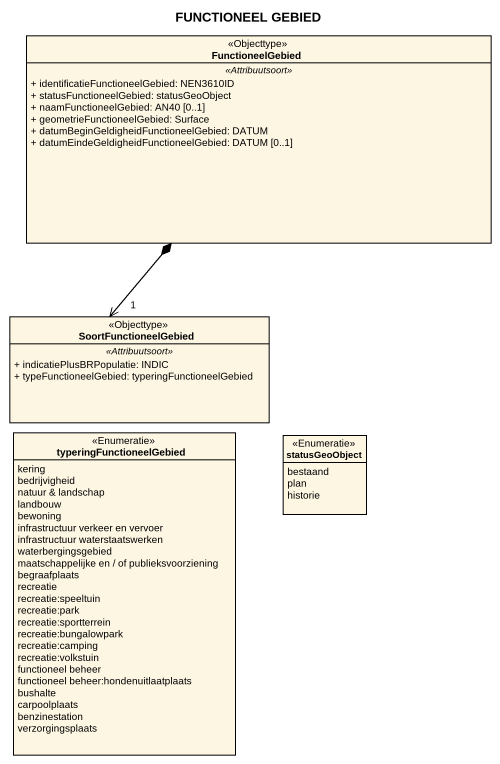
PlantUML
@startuml
title FUNCTIONEEL GEBIED
hide circle
hide empty members
skinparam classAttributeIconSize 0
class FunctioneelGebied <<Objecttype>> {
  .. <<Attribuutsoort>> ..
  + identificatieFunctioneelGebied: NEN3610ID
  + statusFunctioneelGebied: statusGeoObject
  + naamFunctioneelGebied: AN40 [0..1]
  + geometrieFunctioneelGebied: Surface
  + datumBeginGeldigheidFunctioneelGebied: DATUM
  + datumEindeGeldigheidFunctioneelGebied: DATUM [0..1]
}
class SoortFunctioneelGebied <<Objecttype>> {
  .. <<Attribuutsoort>> ..
  + indicatiePlusBRPopulatie: INDIC
  + typeFunctioneelGebied: typeringFunctioneelGebied
}
enum typeringFunctioneelGebied <<Enumeratie>> {
  kering
  bedrijvigheid
  natuur & landschap
  landbouw
  bewoning
  infrastructuur verkeer en vervoer
  infrastructuur waterstaatswerken
  waterbergingsgebied
  maatschappelijke en / of publieksvoorziening
  begraafplaats
  recreatie
  recreatie:speeltuin
  recreatie:park
  recreatie:sportterrein
  recreatie:bungalowpark
  recreatie:camping
  recreatie:volkstuin
  functioneel beheer
  functioneel beheer:hondenuitlaatplaats
  bushalte
  carpoolplaats
  benzinestation
  verzorgingsplaats
}
enum statusGeoObject <<Enumeratie>> {
  bestaand
  plan
  historie
}
FunctioneelGebied *--> "1" SoortFunctioneelGebied
@enduml
